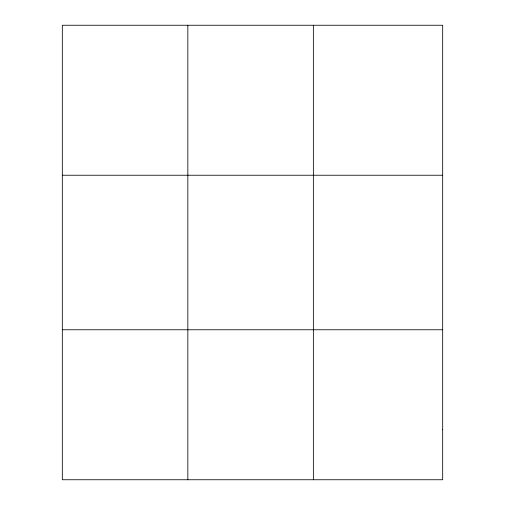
<?xml version="1.0" encoding="UTF-8"?>
<svg xmlns="http://www.w3.org/2000/svg" width="505" height="505" viewBox="0 0 505 505"><rect width="100%" height="100%" fill="white"/><g stroke="black" fill="none" stroke-linecap="round" stroke-linejoin="round"><path stroke-width="0.76" d="M187.841 25.25L187.841 479.75M313.359 25.25L313.359 479.75M62.323 175.235L442.677 175.235M62.323 329.765L442.677 329.765M442.677 429.755L442.677 479.75L62.323 479.75L62.323 25.25L442.677 25.25L442.677 429.755"/></g></svg>
